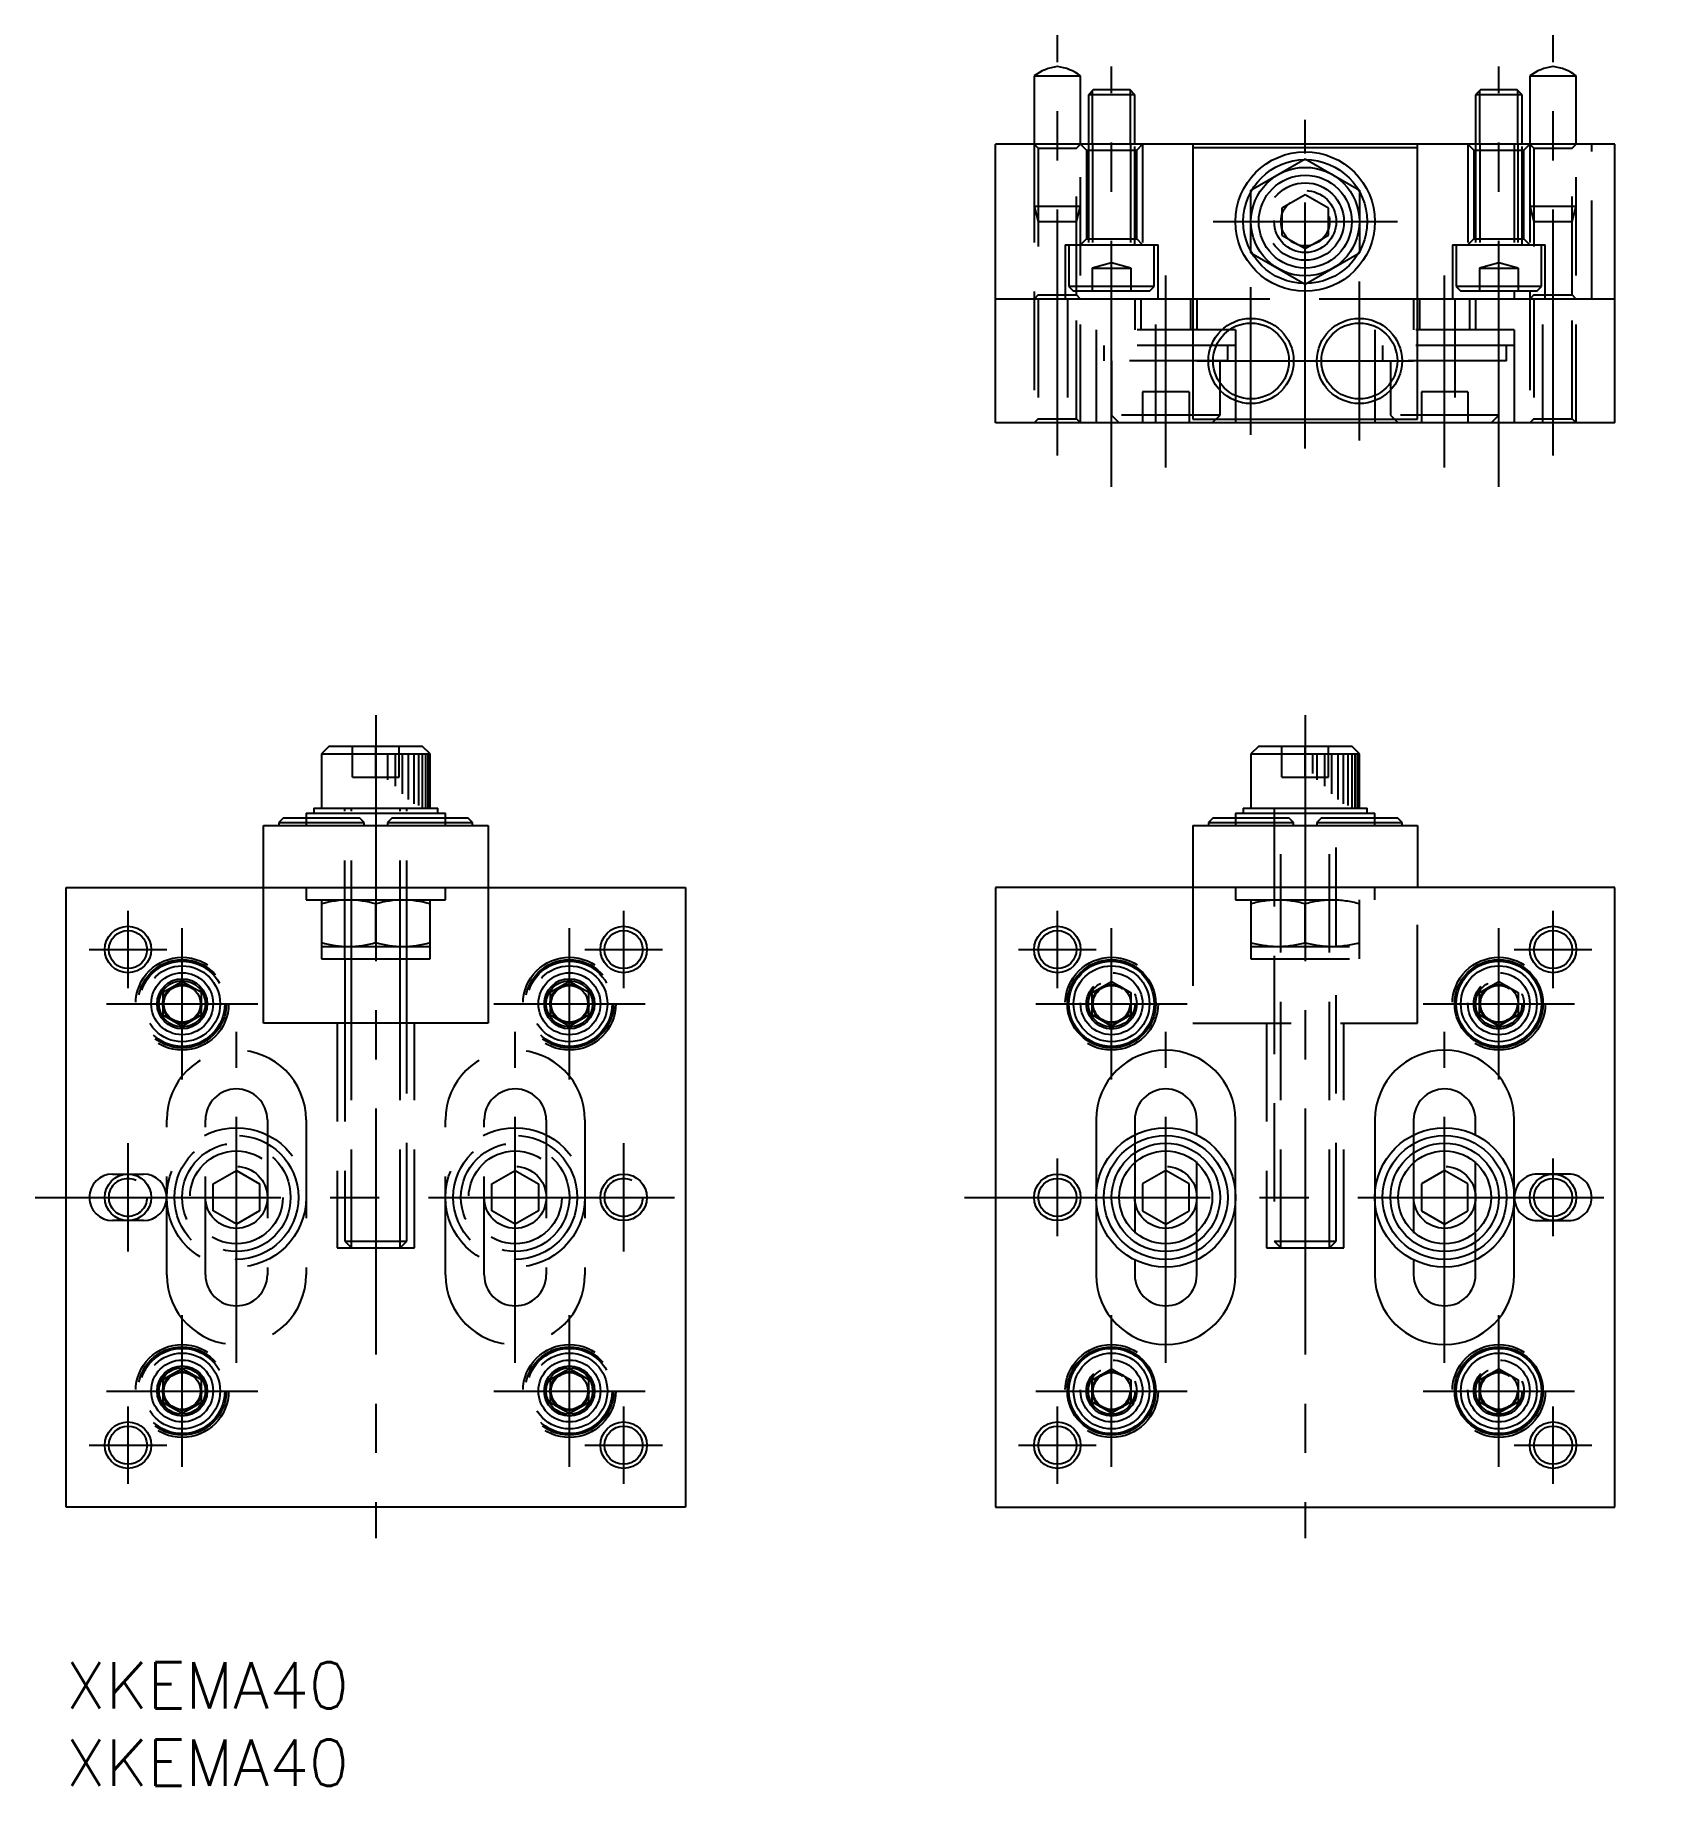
# Model space of a CAD drawing. Extents: x -2 to 102, y -8 to 105.
import ezdxf

# ---------------------------------------------------------------- set-up
doc = ezdxf.new("R2010")
doc.units = 0
doc.header["$LTSCALE"] = 0.5
doc.linetypes.add('CENTER', pattern=[50.8, 31.75, -6.35, 6.35, -6.35])
doc.linetypes.add('DASHED', pattern=[19.05, 12.7, -6.35])
for name, color, linetype in [('MSM_CENTER', 1, 'CENTER'), ('MSM_CONTINUOUS', 7, 'CONTINUOUS'), ('MSM_DASHED', 4, 'DASHED'), ('MSM_NARROW', 5, 'CONTINUOUS'), ('MSM_PART_NUMBER', 7, 'CONTINUOUS')]:
    doc.layers.add(name, color=color, linetype=linetype)
doc.styles.get("Standard").update_dxf_attribs({"font": 'txt.shx', "height": 3, "bigfont": 'bigfont.shx'})

msp = doc.modelspace()

# ---------------------------------------------------------------- linework, layer by layer
at = {"layer": 'MSM_CENTER'}
for p, q in [((64, 77.9), (64, 105.04)), ((96, 77.9), (96, 105.04)), ((67.5, 75.88), (67.5, 103.02)), ((92.5, 75.88), (92.5, 103.02)), ((80, 78.35), (80, 99.57)), ((74.05, 93), (85.95, 93)), ((71, 77.12), (71, 89.51)), ((89, 77.12), (89, 89.51)), ((76.5, 79.24), (76.5, 88.76)), ((83.5, 78.86), (83.5, 89.14)), ((73, 84), (87, 84)), ((20, 61.13), (20, 8)), ((80, 61.13), (80, 8)), ((4, 48.5), (4, 43.5)), ((36, 48.5), (36, 43.5)), ((64, 43.5), (64, 48.5)), ((96, 43.5), (96, 48.5)), ((7.5, 37.61), (7.5, 47.39)), ((32.5, 37.61), (32.5, 47.39)), ((67.5, 37.61), (67.5, 47.39)), ((92.5, 37.61), (92.5, 47.39)), ((1.5, 46), (6.5, 46)), ((33.5, 46), (38.5, 46)), ((61.5, 46), (66.5, 46)), ((93.5, 46), (98.5, 46)), ((2.61, 42.5), (12.39, 42.5)), ((27.61, 42.5), (37.39, 42.5)), ((62.61, 42.5), (72.39, 42.5)), ((87.61, 42.5), (97.39, 42.5)), ((11, 19.32), (11, 40.68)), ((29, 19.32), (29, 40.68)), ((71, 19.32), (71, 40.68)), ((89, 19.32), (89, 40.68)), ((4, 33.5), (4, 26.5)), ((36, 33.5), (36, 26.5)), ((64, 27.5), (64, 32.5)), ((96, 27.5), (96, 32.5)), ((-2, 30), (42, 30)), ((58, 30), (102, 30)), ((7.5, 12.61), (7.5, 22.39)), ((32.5, 12.61), (32.5, 22.39)), ((67.5, 12.61), (67.5, 22.39)), ((92.5, 12.61), (92.5, 22.39)), ((2.61, 17.5), (12.39, 17.5)), ((27.61, 17.5), (37.39, 17.5)), ((62.61, 17.5), (72.39, 17.5)), ((87.61, 17.5), (97.39, 17.5)), ((4, 16.5), (4, 11.5)), ((36, 16.5), (36, 11.5)), ((64, 11.5), (64, 16.5)), ((96, 11.5), (96, 16.5)), ((1.5, 14), (6.5, 14)), ((33.5, 14), (38.5, 14)), ((61.5, 14), (66.5, 14)), ((93.5, 14), (98.5, 14))]:
    msp.add_line(p, q, dxfattribs=at)
at = {"layer": 'MSM_CONTINUOUS'}
for p, q in [((62.5, 102.4), (62.5, 98)), ((62.5, 102.4), (65.5, 102.4)), ((65.5, 98), (65.5, 102.4)), ((94.5, 102.4), (94.5, 98)), ((94.5, 102.4), (97.5, 102.4)), ((97.5, 98), (97.5, 102.4)), ((66.31, 101.5), (66, 101.19)), ((66, 101.19), (66, 98)), ((69, 101.19), (66, 101.19)), ((68.69, 101.5), (66.31, 101.5)), ((69, 101.19), (68.69, 101.5)), ((69, 98), (69, 101.19)), ((91.31, 101.5), (91, 101.19)), ((91, 101.19), (91, 98)), ((94, 101.19), (91, 101.19)), ((93.69, 101.5), (91.31, 101.5)), ((94, 101.19), (93.69, 101.5)), ((94, 98), (94, 101.19)), ((60, 80), (60, 98)), ((100, 98), (60, 98)), ((72.75, 98), (72.75, 80.25)), ((87.25, 97.75), (72.75, 97.75)), ((87.25, 80.25), (87.25, 98)), ((100, 80), (100, 98)), ((80, 94.73), (78.5, 93.87)), ((78.5, 93.87), (78.5, 92.13)), ((81.5, 93.87), (80, 94.73)), ((81.5, 92.13), (81.5, 93.87)), ((78.5, 92.13), (80, 91.27)), ((80, 91.27), (81.5, 92.13)), ((72.75, 88), (60, 88)), ((100, 88), (87.25, 88)), ((100, 80), (60, 80)), ((72.75, 80.25), (87.25, 80.25)), ((17, 59.13), (16.5, 58.63)), ((17, 59.13), (23, 59.13)), ((23.5, 58.63), (23, 59.13)), ((77, 59.13), (76.5, 58.63)), ((77, 59.13), (83, 59.13)), ((83.5, 58.63), (83, 59.13)), ((16.5, 58.63), (16.5, 55.13)), ((16.5, 58.63), (23.5, 58.63)), ((23.5, 55.13), (23.5, 58.63)), ((76.5, 58.63), (76.5, 55.13)), ((76.5, 58.63), (83.5, 58.63)), ((83.5, 55.13), (83.5, 58.63)), ((14.05, 54.5), (13.75, 54.2)), ((14.05, 54.5), (15.5, 54.5)), ((15.5, 54.8), (15.5, 54)), ((15.5, 54.8), (24.5, 54.8)), ((16, 55.13), (16, 54.8)), ((16, 55.13), (24, 55.13)), ((24, 54.8), (24, 55.13)), ((24.5, 54), (24.5, 54.8)), ((24.5, 54.5), (25.95, 54.5)), ((26.25, 54.2), (25.95, 54.5)), ((74.05, 54.5), (73.75, 54.2)), ((74.05, 54.5), (78.95, 54.5)), ((75.5, 54.8), (75.5, 54.5)), ((75.5, 54.8), (84.5, 54.8)), ((76, 55.13), (76, 54.8)), ((76, 55.13), (84, 55.13)), ((79.25, 54.2), (78.95, 54.5)), ((81.05, 54.5), (80.75, 54.2)), ((81.05, 54.5), (85.95, 54.5)), ((84, 54.8), (84, 55.13)), ((84.5, 54.5), (84.5, 54.8)), ((86.25, 54.2), (85.95, 54.5)), ((12.75, 54), (27.25, 54)), ((12.75, 41.25), (12.75, 54)), ((13.75, 54.2), (13.75, 54)), ((13.75, 54.2), (15.5, 54.2)), ((24.5, 54.2), (26.25, 54.2)), ((26.25, 54), (26.25, 54.2)), ((27.25, 54), (27.25, 41.25)), ((72.75, 54), (72.75, 50)), ((72.75, 54), (87.25, 54)), ((73.75, 54.2), (73.75, 54)), ((73.75, 54.2), (79.25, 54.2)), ((79.25, 54), (79.25, 54.2)), ((80.75, 54.2), (80.75, 54)), ((80.75, 54.2), (86.25, 54.2)), ((86.25, 54), (86.25, 54.2)), ((87.25, 54), (87.25, 50)), ((0, 10), (0, 50)), ((0, 50), (40, 50)), ((15.5, 50), (15.5, 49.2)), ((24.5, 49.2), (24.5, 50)), ((40, 50), (40, 10)), ((60, 50), (60, 10)), ((100, 50), (60, 50)), ((100, 10), (100, 50)), ((15.5, 49.2), (24.5, 49.2)), ((16.5, 49.2), (16.5, 45.4)), ((20, 46.45), (20, 48.95)), ((23.5, 45.4), (23.5, 49.2)), ((16.5, 46.2), (23.5, 46.2)), ((16.5, 45.4), (23.5, 45.4)), ((18, 45.4), (18, 41.25)), ((22, 41.25), (22, 45.4)), ((66.25, 43.22), (67.5, 43.94)), ((66.25, 41.78), (66.25, 43.22)), ((67.5, 43.94), (68.75, 43.22)), ((68.75, 43.22), (68.75, 41.78)), ((91.25, 43.22), (92.5, 43.94)), ((91.25, 41.78), (91.25, 43.22)), ((92.5, 43.94), (93.75, 43.22)), ((93.75, 43.22), (93.75, 41.78)), ((27.25, 41.25), (12.75, 41.25)), ((67.5, 41.06), (66.25, 41.78)), ((68.75, 41.78), (67.5, 41.06)), ((92.5, 41.06), (91.25, 41.78)), ((93.75, 41.78), (92.5, 41.06)), ((66.5, 35), (66.5, 25)), ((69, 35), (69, 34.03)), ((73, 34.03), (73, 35)), ((75.5, 25), (75.5, 35)), ((84.5, 35), (84.5, 25)), ((87, 35), (87, 34.03)), ((91, 34.03), (91, 35)), ((93.5, 25), (93.5, 35)), ((71, 31.73), (69.5, 30.87)), ((72.5, 30.87), (71, 31.73)), ((89, 31.73), (87.5, 30.87)), ((90.5, 30.87), (89, 31.73)), ((3, 31.5), (5, 31.5)), ((69.5, 30.87), (69.5, 29.13)), ((72.5, 29.13), (72.5, 30.87)), ((87.5, 30.87), (87.5, 29.13)), ((90.5, 29.13), (90.5, 30.87)), ((5, 28.5), (3, 28.5)), ((69.5, 29.13), (71, 28.27)), ((71, 28.27), (72.5, 29.13)), ((87.5, 29.13), (89, 28.27)), ((89, 28.27), (90.5, 29.13)), ((69, 25.97), (69, 25)), ((73, 25), (73, 25.97)), ((87, 25.97), (87, 25)), ((91, 25), (91, 25.97)), ((66.25, 18.22), (67.5, 18.94)), ((66.25, 16.78), (66.25, 18.22)), ((67.5, 18.94), (68.75, 18.22)), ((68.75, 18.22), (68.75, 16.78)), ((91.25, 18.22), (92.5, 18.94)), ((91.25, 16.78), (91.25, 18.22)), ((92.5, 18.94), (93.75, 18.22)), ((93.75, 18.22), (93.75, 16.78)), ((67.5, 16.06), (66.25, 16.78)), ((68.75, 16.78), (67.5, 16.06)), ((92.5, 16.06), (91.25, 16.78)), ((93.75, 16.78), (92.5, 16.06)), ((40, 10), (0, 10)), ((60, 10), (100, 10))]:
    msp.add_line(p, q, dxfattribs=at)
for centre, radius in [((80, 93), 4.5), ((80, 93), 4), ((80, 93), 3.5), ((80, 93), 3), ((76.5, 84), 2.75), ((76.5, 84), 2.45), ((83.5, 84), 2.75), ((83.5, 84), 2.45), ((4, 46), 1.23), ((36, 46), 1.23), ((64, 46), 1.23), ((96, 46), 1.23), ((67.5, 42.5), 2.85), ((67.5, 42.5), 2.75), ((92.5, 42.5), 2.85), ((92.5, 42.5), 2.75), ((7.5, 42.5), 2), ((32.5, 42.5), 2), ((67.5, 42.5), 2.45), ((92.5, 42.5), 2.45), ((7.5, 42.5), 1.5), ((7.5, 42.5), 1.19), ((32.5, 42.5), 1.5), ((32.5, 42.5), 1.19), ((67.5, 42.5), 1.25), ((92.5, 42.5), 1.25), ((71, 30), 4.5), ((71, 30), 4), ((89, 30), 4.5), ((89, 30), 4), ((71, 30), 3.5), ((71, 30), 3), ((89, 30), 3.5), ((89, 30), 3), ((4, 30), 1.5), ((36, 30), 1.5), ((64, 30), 1.5), ((64, 30), 1.23), ((96, 30), 1.5), ((96, 30), 1.23), ((67.5, 17.5), 2.85), ((92.5, 17.5), 2.85), ((7.5, 17.5), 2), ((32.5, 17.5), 2), ((67.5, 17.5), 2.75), ((67.5, 17.5), 2.45), ((92.5, 17.5), 2.75), ((92.5, 17.5), 2.45), ((7.5, 17.5), 1.5), ((7.5, 17.5), 1.19), ((32.5, 17.5), 1.5), ((32.5, 17.5), 1.19), ((67.5, 17.5), 1.25), ((92.5, 17.5), 1.25), ((4, 14), 1.23), ((36, 14), 1.23), ((64, 14), 1.23), ((96, 14), 1.23)]:
    msp.add_circle(centre, radius, dxfattribs=at)
for centre, radius, start, end in [((64.32, 100.02), 3, 96.1813, 127.4215), ((63.68, 100.02), 3, 52.5785, 83.8187), ((96.32, 100.02), 3, 96.1813, 127.4215), ((95.68, 100.02), 3, 52.5785, 83.8187), ((18.31, 42.59), 6.61, 90.5254, 105.8942), ((18.19, 42.59), 6.61, 74.1058, 89.4746), ((21.81, 42.59), 6.61, 90.5254, 105.8942), ((21.69, 42.59), 6.61, 74.1058, 89.4746), ((18.31, 52.81), 6.61, 254.1058, 269.4746), ((18.19, 52.81), 6.61, 270.5254, 285.8942), ((21.81, 52.81), 6.61, 254.1058, 269.4746), ((21.69, 52.81), 6.61, 270.5254, 285.8942), ((71, 35), 4.5, 0, 180), ((89, 35), 4.5, 0, 180), ((71, 35), 2, 0, 180), ((89, 35), 2, 0, 180), ((3, 30), 1.5, 90, 270), ((5, 30), 1.5, 270, 90), ((71, 25), 4.5, 180, 0), ((71, 25), 2, 180, 0), ((89, 25), 4.5, 180, 0), ((89, 25), 2, 180, 0)]:
    msp.add_arc(centre, radius, start, end, dxfattribs=at)
at = {"layer": 'MSM_DASHED'}
for p, q in [((62.5, 98), (62.5, 80)), ((62.5, 98), (62.77, 97.73)), ((62.77, 97.73), (65.23, 97.73)), ((62.77, 97.73), (62.77, 88.27)), ((65.23, 97.73), (65.5, 98)), ((65.23, 88.27), (65.23, 97.73)), ((65.5, 80), (65.5, 98)), ((65.5, 98), (65.88, 97.62)), ((65.88, 97.62), (69.12, 97.62)), ((65.88, 97.62), (65.88, 91.88)), ((66, 98), (66, 91.5)), ((66.27, 98), (66.27, 91.5)), ((68.73, 98), (68.73, 91.5)), ((69, 91.5), (69, 98)), ((69.12, 97.62), (69.5, 98)), ((69.12, 91.88), (69.12, 97.62)), ((69.5, 98), (69.5, 91.5)), ((90.5, 98), (90.88, 97.62)), ((90.5, 98), (90.5, 91.5)), ((90.88, 97.62), (94.12, 97.62)), ((90.88, 97.62), (90.88, 91.88)), ((91, 98), (91, 91.5)), ((91.27, 98), (91.27, 91.5)), ((93.5, 98), (93.5, 88)), ((93.73, 98), (93.73, 91.5)), ((94, 91.5), (94, 98)), ((94.12, 97.62), (94.5, 98)), ((94.12, 91.88), (94.12, 97.62)), ((94.5, 98), (94.77, 97.73)), ((94.5, 98), (94.5, 80)), ((94.77, 97.73), (97.23, 97.73)), ((94.77, 97.73), (94.77, 88.27)), ((97.23, 97.73), (97.5, 98)), ((97.23, 88.27), (97.23, 97.73)), ((97.5, 80), (97.5, 98)), ((98.5, 88), (98.5, 98)), ((76.5, 95.02), (80, 97.04)), ((80, 97.04), (83.5, 95.02)), ((76.5, 90.98), (76.5, 95.02)), ((83.5, 95.02), (83.5, 90.98)), ((62.5, 94), (65.5, 94)), ((62.5, 94), (62.77, 93)), ((65.23, 93), (65.5, 94)), ((94.5, 94), (97.5, 94)), ((94.5, 94), (94.77, 93)), ((97.23, 93), (97.5, 94)), ((62.77, 93), (65.23, 93)), ((94.77, 93), (97.23, 93)), ((65.88, 91.88), (65.5, 91.5)), ((65.88, 91.88), (69.12, 91.88)), ((69.5, 91.5), (69.12, 91.88)), ((90.88, 91.88), (90.5, 91.5)), ((90.88, 91.88), (94.12, 91.88)), ((94.5, 91.5), (94.12, 91.88)), ((64.5, 91.5), (70.5, 91.5)), ((64.5, 91.5), (64.5, 88)), ((64.75, 91.5), (64.75, 88.8)), ((70.25, 88.8), (70.25, 91.5)), ((70.5, 88), (70.5, 91.5)), ((76.5, 90.98), (80, 88.96)), ((80, 88.96), (83.5, 90.98)), ((89.5, 91.5), (95.5, 91.5)), ((89.5, 91.5), (89.5, 88)), ((89.75, 91.5), (89.75, 88.8)), ((95.25, 88.8), (95.25, 91.5)), ((95.5, 88), (95.5, 91.5)), ((67.5, 90.33), (66.25, 90)), ((66.25, 90), (68.75, 90)), ((66.25, 90), (66.25, 88.5)), ((68.75, 90), (67.5, 90.33)), ((68.75, 90), (68.75, 88.5)), ((92.5, 90.33), (91.25, 90)), ((91.25, 90), (93.75, 90)), ((91.25, 90), (91.25, 88.5)), ((93.75, 90), (92.5, 90.33)), ((93.75, 90), (93.75, 88.5)), ((62.77, 88.27), (62.5, 88)), ((62.77, 88.27), (65.23, 88.27)), ((70.25, 88.8), (64.75, 88.8)), ((64.75, 88.8), (65.05, 88.5)), ((69.95, 88.5), (65.05, 88.5)), ((65.5, 88), (65.23, 88.27)), ((69.95, 88.5), (70.25, 88.8)), ((95.25, 88.8), (89.75, 88.8)), ((89.75, 88.8), (90.05, 88.5)), ((94.95, 88.5), (90.05, 88.5)), ((94.77, 88.27), (94.5, 88)), ((94.77, 88.27), (97.23, 88.27)), ((94.95, 88.5), (95.25, 88.8)), ((97.5, 88), (97.23, 88.27)), ((62.77, 88), (62.77, 80.27)), ((64.65, 88), (64.65, 80)), ((65.23, 80.27), (65.23, 88)), ((69, 88), (69, 86)), ((69.38, 88), (69.38, 86)), ((70.35, 80), (70.35, 88)), ((72.62, 86), (72.62, 88)), ((87.25, 88), (72.75, 88)), ((73, 88), (73, 86)), ((87, 88), (87, 86)), ((87.38, 88), (87.38, 86)), ((89.65, 88), (89.65, 80)), ((90.62, 86), (90.62, 88)), ((91, 88), (91, 86)), ((94.77, 88), (94.77, 80.27)), ((95.35, 80), (95.35, 88)), ((97.23, 80.27), (97.23, 88)), ((75.5, 86), (66.5, 86)), ((66.5, 86), (66.5, 80)), ((75.5, 86), (75.5, 80)), ((93.5, 86), (84.5, 86)), ((84.5, 86), (84.5, 80)), ((93.5, 86), (93.5, 80)), ((75.5, 85), (66.5, 85)), ((67, 85), (67, 84)), ((75, 84), (75, 85)), ((93.5, 85), (84.5, 85)), ((85, 85), (85, 84)), ((93, 84), (93, 85)), ((75, 84), (67, 84)), ((67.5, 84), (67.5, 80.5)), ((74.5, 80.5), (74.5, 84)), ((93, 84), (85, 84)), ((85.5, 84), (85.5, 80.5)), ((92.5, 80.5), (92.5, 84)), ((72.5, 82), (69.5, 82)), ((69.5, 82), (69.5, 80)), ((72.5, 82), (72.5, 80)), ((90.5, 82), (87.5, 82)), ((87.5, 82), (87.5, 80)), ((90.5, 82), (90.5, 80)), ((62.77, 80.27), (62.5, 80)), ((62.77, 80.27), (65.23, 80.27)), ((65.5, 80), (65.23, 80.27)), ((74.5, 80.5), (67.5, 80.5)), ((67.5, 80.5), (68, 80)), ((74, 80), (74.5, 80.5)), ((92.5, 80.5), (85.5, 80.5)), ((85.5, 80.5), (86, 80)), ((92, 80), (92.5, 80.5)), ((94.77, 80.27), (94.5, 80)), ((94.77, 80.27), (97.23, 80.27)), ((97.5, 80), (97.23, 80.27)), ((18.5, 57.13), (18.5, 59.13)), ((20, 57.13), (20, 59.13)), ((21.5, 57.13), (21.5, 59.13)), ((78.5, 57.13), (78.5, 59.13)), ((80, 57.13), (80, 59.13)), ((81.5, 57.13), (81.5, 59.13)), ((18.5, 57.13), (21.5, 57.13)), ((78.5, 57.13), (81.5, 57.13)), ((15.5, 54.5), (18.95, 54.5)), ((18, 45.4), (18, 55.13)), ((18.43, 45.4), (18.43, 55.13)), ((19.25, 54.2), (18.95, 54.5)), ((21.05, 54.5), (20.75, 54.2)), ((21.05, 54.5), (24.5, 54.5)), ((21.57, 45.4), (21.57, 55.13)), ((22, 45.4), (22, 55.13)), ((75.5, 54.5), (75.5, 54)), ((78, 55.13), (78, 27.18)), ((78.43, 26.75), (78.43, 55.13)), ((81.57, 26.75), (81.57, 55.13)), ((82, 27.18), (82, 55.13)), ((84.5, 54), (84.5, 54.5)), ((15.5, 54.2), (19.25, 54.2)), ((19.25, 54), (19.25, 54.2)), ((20.75, 54.2), (24.5, 54.2)), ((20.75, 54.2), (20.75, 54)), ((72.75, 50), (72.75, 41.25)), ((75.5, 50), (75.5, 49.2)), ((84.5, 49.2), (84.5, 50)), ((87.25, 41.25), (87.25, 50)), ((75.5, 49.2), (84.5, 49.2)), ((76.5, 49.2), (76.5, 45.4)), ((80, 46.45), (80, 48.95)), ((83.5, 45.4), (83.5, 49.2)), ((76.5, 46.2), (83.5, 46.2)), ((76.5, 45.4), (83.5, 45.4)), ((6.87, 43.58), (6.25, 43.22)), ((6.25, 43.22), (6.25, 41.78)), ((7.5, 43.94), (6.87, 43.58)), ((8.12, 43.58), (7.5, 43.94)), ((8.75, 43.22), (8.12, 43.58)), ((8.75, 41.78), (8.75, 43.22)), ((31.87, 43.58), (31.25, 43.22)), ((31.25, 43.22), (31.25, 41.78)), ((32.5, 43.94), (31.87, 43.58)), ((33.12, 43.58), (32.5, 43.94)), ((33.75, 43.22), (33.12, 43.58)), ((33.75, 41.78), (33.75, 43.22)), ((6.25, 41.78), (6.87, 41.42)), ((6.87, 41.42), (7.5, 41.06)), ((7.5, 41.06), (8.12, 41.42)), ((8.12, 41.42), (8.75, 41.78)), ((17.5, 41.25), (17.5, 26.75)), ((18, 41.25), (18, 27.18)), ((18.43, 26.75), (18.43, 41.25)), ((21.57, 26.75), (21.57, 41.25)), ((22, 27.18), (22, 41.25)), ((22.5, 26.75), (22.5, 41.25)), ((31.25, 41.78), (31.87, 41.42)), ((31.87, 41.42), (32.5, 41.06)), ((32.5, 41.06), (33.12, 41.42)), ((33.12, 41.42), (33.75, 41.78)), ((72.75, 41.25), (87.25, 41.25)), ((77.5, 41.25), (77.5, 26.75)), ((82.5, 26.75), (82.5, 41.25)), ((6.5, 25), (6.5, 35)), ((9, 25), (9, 35)), ((13, 35), (13, 25)), ((15.5, 35), (15.5, 25)), ((24.5, 25), (24.5, 35)), ((27, 25), (27, 35)), ((31, 35), (31, 25)), ((33.5, 35), (33.5, 25)), ((69, 34.03), (69, 25.97)), ((73, 25.97), (73, 34.03)), ((87, 34.03), (87, 25.97)), ((91, 25.97), (91, 34.03)), ((9.5, 30.87), (11, 31.73)), ((11, 31.73), (12.5, 30.87)), ((27.5, 30.87), (29, 31.73)), ((29, 31.73), (30.5, 30.87)), ((9.5, 29.13), (9.5, 30.87)), ((12.5, 30.87), (12.5, 29.13)), ((27.5, 29.13), (27.5, 30.87)), ((30.5, 30.87), (30.5, 29.13)), ((97, 31.5), (95, 31.5)), ((11, 28.27), (9.5, 29.13)), ((12.5, 29.13), (11, 28.27)), ((29, 28.27), (27.5, 29.13)), ((30.5, 29.13), (29, 28.27)), ((95, 28.5), (97, 28.5)), ((18, 27.18), (22, 27.18)), ((18, 27.18), (18.43, 26.75)), ((21.57, 26.75), (22, 27.18)), ((78, 27.18), (82, 27.18)), ((78, 27.18), (78.43, 26.75)), ((81.57, 26.75), (82, 27.18)), ((17.5, 26.75), (22.5, 26.75)), ((77.5, 26.75), (82.5, 26.75)), ((6.87, 18.58), (6.25, 18.22)), ((6.25, 18.22), (6.25, 16.78)), ((7.5, 18.94), (6.87, 18.58)), ((8.12, 18.58), (7.5, 18.94)), ((8.75, 18.22), (8.12, 18.58)), ((8.75, 16.78), (8.75, 18.22)), ((31.87, 18.58), (31.25, 18.22)), ((31.25, 18.22), (31.25, 16.78)), ((32.5, 18.94), (31.87, 18.58)), ((33.12, 18.58), (32.5, 18.94)), ((33.75, 18.22), (33.12, 18.58)), ((33.75, 16.78), (33.75, 18.22)), ((6.25, 16.78), (6.87, 16.42)), ((6.87, 16.42), (7.5, 16.06)), ((7.5, 16.06), (8.12, 16.42)), ((8.12, 16.42), (8.75, 16.78)), ((31.25, 16.78), (31.87, 16.42)), ((31.87, 16.42), (32.5, 16.06)), ((32.5, 16.06), (33.12, 16.42)), ((33.12, 16.42), (33.75, 16.78))]:
    msp.add_line(p, q, dxfattribs=at)
for centre, radius in [((80, 93), 2.5), ((80, 93), 2), ((80, 93), 1.57), ((7.5, 42.5), 3), ((7.5, 42.5), 2.85), ((7.5, 42.5), 2.75), ((32.5, 42.5), 3), ((32.5, 42.5), 2.85), ((32.5, 42.5), 2.75), ((67.5, 42.5), 3), ((92.5, 42.5), 3), ((7.5, 42.5), 2.45), ((32.5, 42.5), 2.45), ((67.5, 42.5), 2), ((67.5, 42.5), 1.62), ((92.5, 42.5), 2), ((92.5, 42.5), 1.62), ((7.5, 42.5), 1.25), ((32.5, 42.5), 1.25), ((67.5, 42.5), 1.5), ((67.5, 42.5), 1.19), ((92.5, 42.5), 1.5), ((92.5, 42.5), 1.19), ((11, 30), 4.5), ((11, 30), 4), ((29, 30), 4.5), ((29, 30), 4), ((11, 30), 3.5), ((11, 30), 3), ((29, 30), 3.5), ((29, 30), 3), ((11, 30), 2), ((29, 30), 2), ((71, 30), 2), ((89, 30), 2), ((4, 30), 1.23), ((36, 30), 1.23), ((7.5, 17.5), 3), ((7.5, 17.5), 2.85), ((32.5, 17.5), 3), ((32.5, 17.5), 2.85), ((67.5, 17.5), 3), ((92.5, 17.5), 3), ((7.5, 17.5), 2.75), ((7.5, 17.5), 2.45), ((32.5, 17.5), 2.75), ((32.5, 17.5), 2.45), ((67.5, 17.5), 2), ((92.5, 17.5), 2), ((7.5, 17.5), 1.25), ((32.5, 17.5), 1.25), ((67.5, 17.5), 1.62), ((67.5, 17.5), 1.5), ((67.5, 17.5), 1.19), ((92.5, 17.5), 1.62), ((92.5, 17.5), 1.5), ((92.5, 17.5), 1.19)]:
    msp.add_circle(centre, radius, dxfattribs=at)
for centre, radius, start, end in [((78.31, 42.59), 6.61, 90.5254, 105.8942), ((78.19, 42.59), 6.61, 74.1058, 89.4746), ((81.81, 42.59), 6.61, 90.5254, 105.8942), ((81.69, 42.59), 6.61, 74.1058, 89.4746), ((78.31, 52.81), 6.61, 254.1058, 269.4746), ((78.19, 52.81), 6.61, 270.5254, 285.8942), ((81.81, 52.81), 6.61, 254.1058, 269.4746), ((81.69, 52.81), 6.61, 270.5254, 285.8942), ((11, 35), 4.5, 0, 180), ((29, 35), 4.5, 0, 180), ((11, 35), 2, 0, 180), ((29, 35), 2, 0, 180), ((95, 30), 1.5, 90, 270), ((97, 30), 1.5, 270, 90), ((11, 25), 4.5, 180, 0), ((11, 25), 2, 180, 0), ((29, 25), 4.5, 180, 0), ((29, 25), 2, 180, 0)]:
    msp.add_arc(centre, radius, start, end, dxfattribs=at)
at = {"layer": 'MSM_NARROW'}
for p, q in [((66.27, 98), (66.27, 101.46)), ((68.73, 98), (68.73, 101.46)), ((91.27, 98), (91.27, 101.46)), ((93.73, 98), (93.73, 101.46)), ((20.75, 58.63), (20.75, 56.95)), ((21.25, 58.63), (21.25, 56.54)), ((21.7, 58.63), (21.7, 56.05)), ((22.1, 58.63), (22.1, 55.69)), ((22.45, 58.63), (22.45, 55.4)), ((22.75, 58.63), (22.75, 55.31)), ((23, 58.63), (23, 55.13)), ((23.2, 58.63), (23.2, 55.13)), ((23.35, 58.63), (23.35, 55.13)), ((23.45, 58.63), (23.45, 55.13)), ((80.48, 58.63), (80.48, 57.37)), ((80.75, 58.63), (80.75, 56.95)), ((81.25, 58.63), (81.25, 56.54)), ((81.7, 58.63), (81.7, 56.05)), ((82.1, 58.63), (82.1, 55.69)), ((82.45, 58.63), (82.45, 55.4)), ((82.75, 58.63), (82.75, 55.31)), ((83, 58.63), (83, 55.13)), ((83.2, 58.63), (83.2, 55.13)), ((83.35, 58.63), (83.35, 55.13)), ((83.45, 58.63), (83.45, 55.13)), ((18.43, 41.25), (18.43, 45.4)), ((21.57, 41.25), (21.57, 45.4))]:
    msp.add_line(p, q, dxfattribs=at)
for centre, radius in [((4, 46), 1.5), ((36, 46), 1.5), ((64, 46), 1.5), ((96, 46), 1.5), ((7.5, 42.5), 1.62), ((32.5, 42.5), 1.62), ((7.5, 17.5), 1.62), ((32.5, 17.5), 1.62), ((4, 14), 1.5), ((36, 14), 1.5), ((64, 14), 1.5), ((96, 14), 1.5)]:
    msp.add_circle(centre, radius, dxfattribs=at)

# ---------------------------------------------------------------- texts
at = {"layer": 'MSM_PART_NUMBER'}
for p in [(0, -3), (0, -8)]:
    msp.add_text('XKEMA40', height=3, dxfattribs=at).set_placement(p)

doc.saveas('drawing.dxf')
